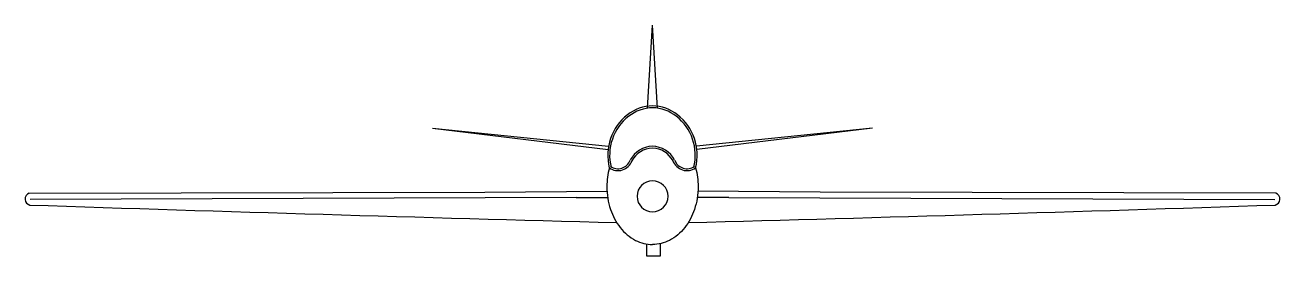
# Model space of a CAD drawing. Extents: x -7.4 to 7.4, y 0 to 2.7.
import ezdxf

# ---------------------------------------------------------------- set-up
doc = ezdxf.new("R2010")
doc.units = 0
doc.header["$MEASUREMENT"] = 0
doc.linetypes.add('CONTINUA', pattern=[0])
doc.layers.get('0').update_dxf_attribs({"linetype": 'CONTINUA'})

msp = doc.modelspace()

# ---------------------------------------------------------------- linework, layer by layer
for p, q in [((-0.044, 1.734), (0.017, 2.708)), ((0.077, 1.734), (0.017, 2.708)), ((-2.568, 1.5), (-0.504, 1.25)), ((-2.568, 1.5), (-0.499, 1.289)), ((2.601, 1.5), (0.532, 1.289)), ((2.601, 1.5), (0.538, 1.25)), ((-7.309, 0.735), (-1.954, 0.746)), ((-1.954, 0.746), (-0.518, 0.76)), ((1.987, 0.746), (0.551, 0.76)), ((7.343, 0.735), (1.987, 0.746)), ((-0.881, 0.687), (-7.3, 0.663)), ((-0.881, 0.687), (-0.51, 0.686)), ((0.914, 0.687), (0.544, 0.686)), ((0.914, 0.687), (7.334, 0.663)), ((-0.053, 0.139), (-0.053, 0)), ((-0.053, 0), (0.112, 0)), ((0.112, 0), (0.112, 0.147))]:
    msp.add_line(p, q)
for points in [[(-0.49, 1.033, 0.065528), (-0.519, 0.812, 0.079224), (-0.477, 0.545, 0.088318), (-0.362, 0.332, 0.105203), (-0.182, 0.182, 0.121323), (0.017, 0.133, 0.121323)], [(0.524, 1.033, -0.065528), (0.553, 0.812, -0.079224), (0.51, 0.545, -0.088318), (0.396, 0.332, -0.105203), (0.215, 0.182, -0.121323), (0.017, 0.133, -0.121323)]]:
    msp.add_lwpolyline(points, format="xyb")
for centre, radius, start, end in [((0.095, 1.181), 0.604, 127.9779, 194.1192), ((0.095, 1.181), 0.582, 127.9779, 194.1192), ((0.029, 1.265), 0.496, 91.3953, 127.9779), ((0.029, 1.265), 0.474, 91.3953, 127.9779), ((0.005, 1.265), 0.474, 52.0221, 88.6047), ((0.005, 1.265), 0.496, 52.0221, 88.6047), ((-0.062, 1.181), 0.582, 345.8808, 52.0221), ((-0.062, 1.181), 0.604, 345.8808, 52.0221), ((0.022, 0.985), 0.301, 91.1842, 152.1445), ((0.022, 0.985), 0.279, 91.1842, 152.1445), ((0.011, 0.985), 0.301, 27.8555, 88.8158), ((0.011, 0.985), 0.279, 27.8555, 88.8158), ((-0.389, 1.177), 0.176, 234.7479, 339.474), ((-0.389, 1.177), 0.154, 234.7479, 339.474), ((0.422, 1.177), 0.176, 200.526, 305.2521), ((0.422, 1.177), 0.154, 200.526, 305.2521), ((0.017, 0.699), 0.182, 90, 270), ((0.017, 0.699), 0.182, 270, 90), ((-7.287, 0.667), 0.0717, 108.549, 258.3559), ((25.999, 1001.985), 1001.942, 268.095377, 268.489918), ((-25.966, 1001.985), 1001.942, 271.510082, 271.904623), ((7.32, 0.667), 0.0717, 281.6441, 71.451)]:
    msp.add_arc(centre, radius, start, end)

doc.saveas('drawing.dxf')
